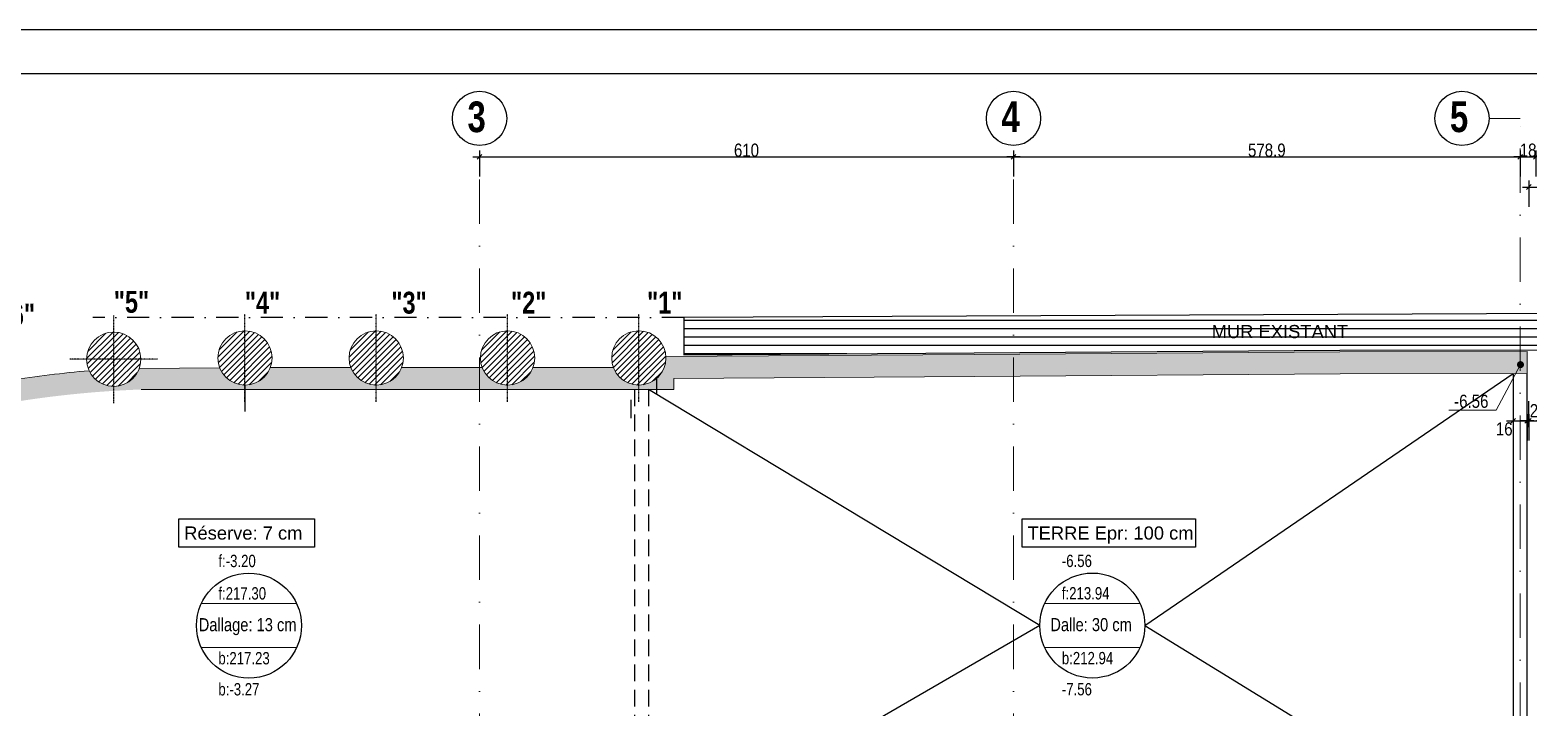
# Model space of a CAD drawing. Header units: centimetres. Extents: x 27441 to 36330, y -3271 to 929.
# Drawn here: x 28562 to 30273, y 156 to 929 of the extents above; entities that cross this region are included whole.
import ezdxf
from ezdxf.enums import TextEntityAlignment as Align

# ---------------------------------------------------------------- set-up
doc = ezdxf.new("R2010")
doc.units = ezdxf.units.CM
doc.header["$PDMODE"] = 1
doc.header["$PDSIZE"] = -2
doc.linetypes.add('CACHEX2', pattern=[19.05, 12.7, -6.35])
doc.linetypes.add('TIRETPTX2', pattern=[50.8, 25.4, -12.7, 0, -12.7])
for name, color, linetype in [('01_cote_gen', 4, 'Continuous'), ('01_linteaux', 2, 'Continuous'), ('01_poch_murs', 253, 'Continuous'), ('01_texte', 230, 'Continuous'), ('AA_COTES', 2, 'Continuous')]:
    doc.layers.add(name, color=color, linetype=linetype)
for name, color, linetype, lineweight in [('01_murs_coup', 5, 'Continuous', 60), ('01_PIEUX', 5, 'Continuous', 60), ('01_tram_axes', 2, 'TIRETPTX2', 9)]:
    doc.layers.add(name, color=color, linetype=linetype, lineweight=lineweight)
doc.styles.add('Arial Narrow', font='ARIALN.TTF')
doc.styles.add('Eurostile', font='')
doc.styles.add('impact', font='impact.ttf')
doc.styles.add('MATTE_TXT', font='arial.ttf')
doc.styles.add('STYLE2', font='ARIALN.TTF')
doc.styles.get('Eurostile').set_extended_font_data('Eurostile')
doc.dimstyles.new('JB50', dxfattribs={"dimscale": 0.1, "dimtxt": 150, "dimasz": 15, "dimexe": 0.1, "dimexo": 0.1, "dimgap": 0.09, "dimtad": 1, "dimdec": 1, "dimdsep": 46, "dimtxsty": 'STYLE2', "dimblk1": 'BOND_G', "dimblk2": 'BOND_D', "dimsah": 1, "dimcen": 1.5, "dimdle": 0.01, "dimse1": 1, "dimse2": 1, "dimclrd": 4, "dimclre": 2, "dimclrt": 6, "dimazin": 2, "dimtfac": 2.333333, "dimtdec": 1, "dimtix": 1, "dimtmove": 2, "dimatfit": 3, "dimldrblk": 'BOND_G', "dimfxl": 1, "dimtolj": 1, "dimtzin": 0, "dimarcsym": 0})
pattern_1 = [(180, (15071.318, -278.629), (-2e-15, -9.525), [])]
pattern_2 = [(180, (15071.318, -278.629), (-2e-15, -9.525), [])]

# ---------------------------------------------------------------- blocks, each defined once
blk = doc.blocks.new('BOND_G')
at = {"layer": 'AA_COTES', "color": 0}
for p, q in [((0, -5), (0, 15)), ((5, 0), (-5, 0)), ((1.8, 1.8), (-1.8, -1.8))]:
    blk.add_line(p, q, dxfattribs=at)
blk = doc.blocks.new('BOND_D')
at = {"layer": 'AA_COTES', "color": 0}
for p, q in [((5, 0), (-5, 0)), ((-1.8, -1.8), (1.8, 1.8)), ((0, 5), (0, -15))]:
    blk.add_line(p, q, dxfattribs=at)
blk = doc.blocks.new('*D963')
at = {"layer": '01_cote_gen', "color": 4, "lineweight": -2, "transparency": 16777216}
blk.add_line((30265.9, 784.3), (30280.9, 784.3), dxfattribs=at)
at = {"layer": 'Defpoints', "color": 0, "lineweight": 0, "transparency": 16777216}
for p in [(30264.4, 786.7), (30282.4, 786.7), (30282.4, 784.3)]:
    blk.add_point(p, dxfattribs=at)
at = {"layer": '01_cote_gen', "color": 4, "lineweight": -2, "transparency": 16777216, "xscale": 1.5, "yscale": 1.5, "zscale": 1.5, "rotation": 180}
blk.add_blockref('BOND_G', (30264.4, 784.3), dxfattribs=at)
at = {"layer": '01_cote_gen', "color": 4, "lineweight": -2, "transparency": 16777216, "xscale": 1.5, "yscale": 1.5, "zscale": 1.5}
blk.add_blockref('BOND_D', (30282.4, 784.3), dxfattribs=at)
at = {"layer": '01_cote_gen', "color": 6, "transparency": 16777216, "insert": (30273.4, 791.9), "char_height": 15, "attachment_point": 5, "style": 'STYLE2'}
blk.add_mtext('\\A1;18', dxfattribs=at)
blk = doc.blocks.new('*D965')
at = {"layer": '01_cote_gen', "color": 4, "lineweight": -2, "transparency": 16777216}
blk.add_line((29686.9, 784.3), (30262.9, 784.3), dxfattribs=at)
at = {"layer": 'Defpoints', "color": 0, "lineweight": 0, "transparency": 16777216}
for p in [(30264.4, 784.3), (29685.4, 746), (30264.4, 698.1)]:
    blk.add_point(p, dxfattribs=at)
at = {"layer": '01_cote_gen', "color": 4, "lineweight": -2, "transparency": 16777216, "xscale": 1.5, "yscale": 1.5, "zscale": 1.5, "rotation": 180}
blk.add_blockref('BOND_G', (29685.4, 784.3), dxfattribs=at)
at = {"layer": '01_cote_gen', "color": 4, "lineweight": -2, "transparency": 16777216, "xscale": 1.5, "yscale": 1.5, "zscale": 1.5}
blk.add_blockref('BOND_D', (30264.4, 784.3), dxfattribs=at)
at = {"layer": '01_cote_gen', "color": 6, "transparency": 16777216, "insert": (29974.9, 791.9), "char_height": 15, "attachment_point": 5, "style": 'STYLE2'}
blk.add_mtext('\\A1;578.9', dxfattribs=at)
blk = doc.blocks.new('*D966')
at = {"layer": '01_cote_gen', "color": 4, "lineweight": -2, "transparency": 16777216}
blk.add_line((29076.9, 784.3), (29683.9, 784.3), dxfattribs=at)
at = {"layer": 'Defpoints', "color": 0, "lineweight": 0, "transparency": 16777216}
for p in [(29685.4, 784.3), (29075.4, 769.9), (29685.4, 761.8)]:
    blk.add_point(p, dxfattribs=at)
at = {"layer": '01_cote_gen', "color": 4, "lineweight": -2, "transparency": 16777216, "xscale": 1.5, "yscale": 1.5, "zscale": 1.5, "rotation": 180}
blk.add_blockref('BOND_G', (29075.4, 784.3), dxfattribs=at)
at = {"layer": '01_cote_gen', "color": 4, "lineweight": -2, "transparency": 16777216, "xscale": 1.5, "yscale": 1.5, "zscale": 1.5}
blk.add_blockref('BOND_D', (29685.4, 784.3), dxfattribs=at)
at = {"layer": '01_cote_gen', "color": 6, "transparency": 16777216, "insert": (29380.4, 791.9), "char_height": 15, "attachment_point": 5, "style": 'STYLE2'}
blk.add_mtext('\\A1;610', dxfattribs=at)
blk = doc.blocks.new('*D975')
at = {"layer": '01_cote_gen', "color": 4, "lineweight": -2, "transparency": 16777216}
blk.add_line((30275.8, 749.9), (33873.5, 749.9), dxfattribs=at)
at = {"layer": 'Defpoints', "color": 0, "lineweight": 0, "transparency": 16777216}
for p in [(33875, 749.9), (30274.3, 562), (33875, 560.8)]:
    blk.add_point(p, dxfattribs=at)
at = {"layer": '01_cote_gen', "color": 4, "lineweight": -2, "transparency": 16777216, "xscale": 1.5, "yscale": 1.5, "zscale": 1.5, "rotation": 180}
blk.add_blockref('BOND_G', (30274.3, 749.9), dxfattribs=at)
at = {"layer": '01_cote_gen', "color": 4, "lineweight": -2, "transparency": 16777216, "xscale": 1.5, "yscale": 1.5, "zscale": 1.5}
blk.add_blockref('BOND_D', (33875, 749.9), dxfattribs=at)
at = {"layer": '01_cote_gen', "color": 6, "lineweight": 0, "transparency": 16777216, "insert": (32074.6, 757.5), "char_height": 15, "attachment_point": 5, "style": 'STYLE2'}
blk.add_mtext('\\A1;3600.7', dxfattribs=at)
blk = doc.blocks.new('*D978')
at = {"layer": '01_cote_gen', "color": 4, "lineweight": -2, "transparency": 16777216}
blk.add_line((30257.8, 482.9), (30270.8, 482.9), dxfattribs=at)
at = {"layer": 'Defpoints', "color": 0, "lineweight": 0, "transparency": 16777216}
for p in [(30256.3, 486.4), (30272.3, 486.4), (30272.3, 482.9)]:
    blk.add_point(p, dxfattribs=at)
at = {"layer": '01_cote_gen', "color": 4, "lineweight": -2, "transparency": 16777216, "xscale": 1.5, "yscale": 1.5, "zscale": 1.5, "rotation": 180}
blk.add_blockref('BOND_G', (30256.3, 482.9), dxfattribs=at)
at = {"layer": '01_cote_gen', "color": 4, "lineweight": -2, "transparency": 16777216, "xscale": 1.5, "yscale": 1.5, "zscale": 1.5}
blk.add_blockref('BOND_D', (30272.3, 482.9), dxfattribs=at)
at = {"layer": '01_cote_gen', "color": 6, "lineweight": 0, "transparency": 16777216, "insert": (30246.1, 473.5), "char_height": 15, "attachment_point": 5, "style": 'STYLE2'}
blk.add_mtext('\\A1;16', dxfattribs=at)
blk = doc.blocks.new('*D979')
at = {"layer": '01_cote_gen', "color": 4, "lineweight": -2, "transparency": 16777216}
blk.add_line((30275.8, 482.9), (30288.9, 482.9), dxfattribs=at)
at = {"layer": 'Defpoints', "color": 0, "lineweight": 0, "transparency": 16777216}
for p in [(30290.4, 482.9), (30274.3, 478), (30290.4, 478)]:
    blk.add_point(p, dxfattribs=at)
at = {"layer": '01_cote_gen', "color": 4, "lineweight": -2, "transparency": 16777216, "xscale": 1.5, "yscale": 1.5, "zscale": 1.5, "rotation": 180}
blk.add_blockref('BOND_G', (30274.3, 482.9), dxfattribs=at)
at = {"layer": '01_cote_gen', "color": 4, "lineweight": -2, "transparency": 16777216, "xscale": 1.5, "yscale": 1.5, "zscale": 1.5}
blk.add_blockref('BOND_D', (30290.4, 482.9), dxfattribs=at)
at = {"layer": '01_cote_gen', "color": 6, "lineweight": 0, "transparency": 16777216, "insert": (30301.1, 473), "char_height": 15, "attachment_point": 5, "style": 'STYLE2'}
blk.add_mtext('\\A1;16', dxfattribs=at)
blk = doc.blocks.new('*D791')
at = {"layer": '01_cote_gen', "color": 4, "lineweight": -2, "transparency": 16777216}
for p, q in [((30270.8, 482.9), (30269.3, 482.9)), ((30272.3, 482.9), (30274.3, 482.9)), ((30275.8, 482.9), (30277.3, 482.9))]:
    blk.add_line(p, q, dxfattribs=at)
at = {"layer": 'Defpoints', "color": 0, "lineweight": 0, "transparency": 16777216}
for p in [(30272.3, 486.7), (30274.3, 486.7), (30274.3, 482.9)]:
    blk.add_point(p, dxfattribs=at)
at = {"layer": '01_cote_gen', "color": 4, "lineweight": -2, "transparency": 16777216, "xscale": 1.5, "yscale": 1.5, "zscale": 1.5}
blk.add_blockref('BOND_G', (30272.3, 482.9), dxfattribs=at)
at = {"layer": '01_cote_gen', "color": 4, "lineweight": -2, "transparency": 16777216, "xscale": 1.5, "yscale": 1.5, "zscale": 1.5, "rotation": 180}
blk.add_blockref('BOND_D', (30274.3, 482.9), dxfattribs=at)
at = {"layer": '01_cote_gen', "color": 6, "lineweight": 0, "transparency": 16777216, "insert": (30280.1, 494.4), "char_height": 15, "attachment_point": 5, "style": 'STYLE2'}
blk.add_mtext('\\A1;2', dxfattribs=at)

msp = doc.modelspace()

# ---------------------------------------------------------------- hatches: boundary and pattern name
at = {"layer": '01_poch_murs'}
h = msp.add_hatch(dxfattribs=at)
h.set_pattern_fill('ANSI31', color=256, scale=3, angle=135)
h.set_pattern_definition(pattern_1)
h.paths.add_polyline_path([(29685.37, 602.63), (29546.82, 602.03), (29308.95, 601), (29308.95, 558.28), (29640.65, 560.59), (29685.37, 560.9)])
h = msp.add_hatch(dxfattribs=at)
h.set_pattern_fill('ANSI31', color=256, scale=3, angle=135)
h.set_pattern_definition(pattern_2)
h.paths.add_polyline_path([(29685.37, 602.63), (29546.82, 602.03), (29308.95, 601), (29308.95, 558.28), (29640.65, 560.59), (29685.37, 560.9)])
h = msp.add_hatch(dxfattribs=at)
h.set_pattern_fill('ANSI31', color=256, scale=3, angle=135)
h.set_pattern_definition(pattern_2)
h.paths.add_polyline_path([(29685.37, 602.63), (29546.82, 602.03), (29308.95, 601), (29308.95, 558.28), (29640.65, 560.59), (29685.37, 560.9)])
h = msp.add_hatch(dxfattribs=at)
h.set_pattern_fill('ANSI31', color=256, scale=3, angle=135)
h.set_pattern_definition([(180, (15071.318, -278.629), (-2e-15, -9.525), [])])
h.paths.add_polyline_path([(30264.37, 605.13), (29685.37, 602.63), (29685.37, 560.9), (30058.42, 563.53), (30264.37, 563.95)])
h.paths.add_polyline_path([(30282.37, 605.21), (30264.37, 605.13), (30264.37, 563.95), (30282.37, 563.99)])
h.paths.add_polyline_path([(30861.37, 606.34), (30634.42, 606.73), (30282.37, 605.21), (30282.37, 563.99), (30566.42, 564.57), (30861.37, 564.57)])
h.paths.add_polyline_path([(31140.97, 605.87), (30861.37, 606.34), (30861.37, 564.57), (31140.97, 564.57)])
h.paths.add_polyline_path([(31686.97, 604.95), (31140.97, 605.87), (31140.97, 564.57), (31401.59, 564.57), (31686.97, 563.63)])
h.paths.add_polyline_path([(32220.97, 604.04), (31686.97, 604.95), (31686.97, 563.63), (32220.97, 561.87)])
h.paths.add_polyline_path([(32500.97, 603.57), (32220.97, 604.04), (32220.97, 561.87), (32239.32, 561.81), (32500.97, 562.01)])
h.paths.add_polyline_path([(33116.27, 602.53), (32500.97, 603.57), (32500.97, 562.01), (33116.27, 562.46)])
h.paths.add_polyline_path([(33263.97, 602.28), (33116.27, 602.53), (33116.27, 562.46), (33263.97, 562.57)])
h.paths.add_polyline_path([(33866.97, 602.71), (33478.03, 601.92), (33263.97, 602.28), (33263.97, 562.57), (33315.62, 562.61), (33866.97, 562.8)])
h.paths.add_polyline_path([(34480.97, 603.97), (33884.97, 602.75), (33884.97, 562.81), (34480.97, 563.02)])
h.paths.add_polyline_path([(33884.97, 602.75), (33866.97, 602.71), (33866.97, 562.8), (33884.97, 562.81)])
h.paths.add_polyline_path([(34530.97, 604.07), (34480.97, 603.97), (34480.97, 563.02), (34530.97, 563.04)])
h.paths.add_polyline_path([(34904.97, 604.69), (34833.92, 604.69), (34530.97, 604.07), (34530.97, 563.04), (34904.97, 563.17)])
h.paths.add_polyline_path([(35504.93, 604.36), (35252.42, 604.69), (34904.97, 604.69), (34904.97, 563.17), (35261.51, 563.3), (35504.93, 562.14)])
h.paths.add_polyline_path([(36014.93, 603.69), (35504.93, 604.36), (35504.93, 562.14), (36014.93, 559.71)])
h.paths.add_polyline_path([(36192.56, 603.46), (36014.93, 603.69), (36014.93, 559.71), (36192.43, 558.86)])
h.paths.add_polyline_path([(31929.23, 573.16), (32092.99, 573.16), (32092.99, 596.43), (31929.23, 596.43)], flags=24)
h.paths.add_polyline_path([(34640.44, 573.16), (34804.2, 573.16), (34804.2, 596.43), (34640.44, 596.43)], flags=24)
h = msp.add_hatch(dxfattribs=at)
h.set_pattern_fill('ANSI31', color=256, scale=3, angle=135)
h.set_pattern_definition(pattern_1)
h.paths.add_polyline_path([(30264.37, 605.13), (29685.37, 602.63), (29685.37, 560.9), (30058.42, 563.53), (30264.37, 563.95)])
h.paths.add_polyline_path([(30282.37, 605.21), (30264.37, 605.13), (30264.37, 563.95), (30282.37, 563.99)])
h.paths.add_polyline_path([(30861.37, 606.34), (30634.42, 606.73), (30282.37, 605.21), (30282.37, 563.99), (30566.42, 564.57), (30861.37, 564.57)])
h.paths.add_polyline_path([(31140.97, 605.87), (30861.37, 606.34), (30861.37, 564.57), (31140.97, 564.57)])
h.paths.add_polyline_path([(31686.97, 604.95), (31140.97, 605.87), (31140.97, 564.57), (31401.59, 564.57), (31686.97, 563.63)])
h.paths.add_polyline_path([(32220.97, 604.04), (31686.97, 604.95), (31686.97, 563.63), (32220.97, 561.87)])
h.paths.add_polyline_path([(32500.97, 603.57), (32220.97, 604.04), (32220.97, 561.87), (32239.32, 561.81), (32500.97, 562.01)])
h.paths.add_polyline_path([(33116.27, 602.53), (32500.97, 603.57), (32500.97, 562.01), (33116.27, 562.46)])
h.paths.add_polyline_path([(33263.97, 602.28), (33116.27, 602.53), (33116.27, 562.46), (33263.97, 562.57)])
h.paths.add_polyline_path([(33866.97, 602.71), (33478.03, 601.92), (33263.97, 602.28), (33263.97, 562.57), (33315.62, 562.61), (33866.97, 562.8)])
h.paths.add_polyline_path([(34480.97, 603.97), (33884.97, 602.75), (33884.97, 562.81), (34480.97, 563.02)])
h.paths.add_polyline_path([(33884.97, 602.75), (33866.97, 602.71), (33866.97, 562.8), (33884.97, 562.81)])
h.paths.add_polyline_path([(34530.97, 604.07), (34480.97, 603.97), (34480.97, 563.02), (34530.97, 563.04)])
h.paths.add_polyline_path([(34904.97, 604.69), (34833.92, 604.69), (34530.97, 604.07), (34530.97, 563.04), (34904.97, 563.17)])
h.paths.add_polyline_path([(35504.93, 604.36), (35252.42, 604.69), (34904.97, 604.69), (34904.97, 563.17), (35261.51, 563.3), (35504.93, 562.14)])
h.paths.add_polyline_path([(36014.93, 603.69), (35504.93, 604.36), (35504.93, 562.14), (36014.93, 559.71)])
h.paths.add_polyline_path([(36192.56, 603.46), (36014.93, 603.69), (36014.93, 559.71), (36192.43, 558.86)])
h.paths.add_polyline_path([(31929.23, 573.16), (32092.99, 573.16), (32092.99, 596.43), (31929.23, 596.43)], flags=24)
h.paths.add_polyline_path([(34640.44, 573.16), (34804.2, 573.16), (34804.2, 596.43), (34640.44, 596.43)], flags=24)
h = msp.add_hatch(dxfattribs=at)
h.set_pattern_fill('ANSI31', color=256, scale=1.5)
h.set_pattern_definition([(45, (10448.807, 9256.4626), (-3.367596, 3.367596), [])])
h.paths.add_polyline_path([(28657.5, 584.19, 0.4142136), (28626.5, 553.19), (28657.5, 553.19)])
h.paths.add_polyline_path([(28657.5, 553.19), (28626.5, 553.19, 0.4142136), (28657.5, 522.19)])
h.paths.add_polyline_path([(28657.5, 584.19), (28657.5, 553.19), (28688.5, 553.19, 0.4142136)])
h.paths.add_polyline_path([(28688.5, 553.19), (28657.5, 553.19), (28657.5, 522.19, 0.4142136)])
h = msp.add_hatch(dxfattribs=at)
h.set_pattern_fill('ANSI31', color=256, scale=1.5)
h.set_pattern_definition([(45, (10598.7224, 9257.8917), (-3.367596, 3.367596), [])])
h.paths.add_polyline_path([(28807.41, 585.62, 0.4142136), (28776.41, 554.62), (28807.41, 554.62)])
h.paths.add_polyline_path([(28807.41, 554.62), (28776.41, 554.62, 0.4142136), (28807.41, 523.62)])
h.paths.add_polyline_path([(28807.41, 585.62), (28807.41, 554.62), (28838.41, 554.62, 0.4142136)])
h.paths.add_polyline_path([(28838.41, 554.62), (28807.41, 554.62), (28807.41, 523.62, 0.4142136)])
h = msp.add_hatch(dxfattribs=at)
h.set_pattern_fill('ANSI31', color=256, scale=1.5)
h.set_pattern_definition([(45, (10748.7224, 9257.8917), (-3.367596, 3.367596), [])])
h.paths.add_polyline_path([(28957.41, 585.62, 0.4142136), (28926.41, 554.62), (28957.41, 554.62)])
h.paths.add_polyline_path([(28957.41, 554.62), (28926.41, 554.62, 0.4142136), (28957.41, 523.62)])
h.paths.add_polyline_path([(28957.41, 585.62), (28957.41, 554.62), (28988.41, 554.62, 0.4142136)])
h.paths.add_polyline_path([(28988.41, 554.62), (28957.41, 554.62), (28957.41, 523.62, 0.4142136)])
h = msp.add_hatch(dxfattribs=at)
h.set_pattern_fill('ANSI31', color=256, scale=1.5)
h.set_pattern_definition([(45, (10898.7224, 9257.8917), (-3.367596, 3.367596), [])])
h.paths.add_polyline_path([(29107.41, 585.62, 0.4142136), (29076.41, 554.62), (29107.41, 554.62)])
h.paths.add_polyline_path([(29107.41, 554.62), (29076.41, 554.62, 0.4142136), (29107.41, 523.62)])
h.paths.add_polyline_path([(29107.41, 585.62), (29107.41, 554.62), (29138.41, 554.62, 0.4142136)])
h.paths.add_polyline_path([(29138.41, 554.62), (29107.41, 554.62), (29107.41, 523.62, 0.4142136)])
h = msp.add_hatch(dxfattribs=at)
h.set_pattern_fill('ANSI31', color=256, scale=1.5)
h.set_pattern_definition([(45, (11048.7224, 9257.8917), (-3.367596, 3.367596), [])])
h.paths.add_polyline_path([(29257.41, 585.62, 0.4142136), (29226.41, 554.62), (29257.41, 554.62)])
h.paths.add_polyline_path([(29257.41, 554.62), (29226.41, 554.62, 0.4142136), (29257.41, 523.62)])
h.paths.add_polyline_path([(29257.41, 585.62), (29257.41, 554.62), (29288.41, 554.62, 0.4142136)])
h.paths.add_polyline_path([(29288.41, 554.62), (29257.41, 554.62), (29257.41, 523.62, 0.4142136)])
h = msp.add_hatch(color=256, dxfattribs=at)
h.dxf.hatch_style = 1
h.paths.add_polyline_path([(30272.26, 561.97), (30058.43, 561.53), (29640.66, 558.59), (29288.38, 556.14, -0.0122371), (29288.41, 554.62, -0.5031234), (29248.44, 524.95), (29248.44, 518.62), (29297.56, 518.62), (29297.56, 531.2), (29640.84, 533.59), (30058.54, 536.53), (30272.31, 536.97)])
h = msp.add_hatch(color=256, dxfattribs=at)
h.dxf.hatch_style = 1
h.paths.add_polyline_path([(30272.26, 561.97), (30058.43, 561.53), (29640.66, 558.59), (29288.38, 556.14, -0.0122371), (29288.41, 554.62, -0.5031234), (29248.44, 524.95), (29248.44, 518.62), (29297.56, 518.62), (29297.56, 531.2), (29640.84, 533.59), (30058.54, 536.53), (30272.31, 536.97)])
h = msp.add_hatch(color=256, dxfattribs=at)
h.dxf.hatch_style = 1
h.paths.add_polyline_path([(30272.26, 561.97), (30058.43, 561.53), (29640.66, 558.59), (29288.38, 556.14, -0.0122371), (29288.41, 554.62, -0.5031234), (29248.44, 524.95), (29248.44, 518.62), (29297.56, 518.62), (29297.56, 531.2), (29640.84, 533.59), (30058.54, 536.53), (30272.31, 536.97)])
at = {"layer": '01_poch_murs', "ltscale": 3}
h = msp.add_hatch(color=256, dxfattribs=at)
h.dxf.hatch_style = 1
h.paths.add_polyline_path([(28778.53, 543.36), (28686.6, 542.51, -0.6667086), (28629.42, 540.06, 0.0189179), (28539.12, 528.94, -0.2058076), (28525.37, 508.68), (28525.37, 501.25, -0.0349764), (28689.02, 518.62), (28877.7, 518.62), (28877.7, 543.62), (28836.4, 543.62, -0.686668)])
h = msp.add_hatch(color=256, dxfattribs=at)
h.dxf.hatch_style = 1
h.paths.add_polyline_path([(29078.43, 543.62), (28986.4, 543.62, -0.6900656), (28928.43, 543.62), (28877.7, 543.62), (28877.7, 518.62), (29248.44, 518.62), (29248.44, 524.95, -0.232635), (29228.43, 543.62), (29136.4, 543.62, -0.6900656)])

# ---------------------------------------------------------------- linework, layer by layer
at = {"layer": '01_cote_gen'}
for p, q in [((31824.58, 929.31), (27440.72, 929.31)), ((29277.56, 531.07), (29277.56, 512.74))]:
    msp.add_line(p, q, dxfattribs=at)
at = {"layer": '01_linteaux', "color": 5, "linetype": 'TIRETPTX2'}
msp.add_line((29308.95, 601), (28633.53, 601), dxfattribs=at)
at = {"layer": '01_linteaux', "linetype": 'TIRETPTX2', "ltscale": 0.01}
for p, q in [((28657.5, 503.19), (28657.5, 603.19)), ((28807.41, 504.62), (28807.41, 604.62)), ((28957.41, 504.62), (28957.41, 604.62)), ((29107.41, 504.62), (29107.41, 604.62)), ((29257.41, 504.62), (29257.41, 604.62)), ((29257.41, 504.62), (29257.41, 604.62)), ((28707.5, 553.19), (28607.5, 553.19))]:
    msp.add_line(p, q, dxfattribs=at)
at = {"layer": '01_linteaux'}
for p, q in [((29546.82, 602.03), (29308.95, 601)), ((29546.82, 602.03), (29308.95, 601)), ((29546.82, 602.03), (29308.95, 601)), ((29308.95, 601), (29308.95, 558.28)), ((30634.42, 606.73), (29546.82, 602.03)), ((30634.42, 606.73), (29546.82, 602.03)), ((30634.42, 606.73), (29546.82, 602.03)), ((29308.95, 558.28), (29640.65, 560.59)), ((29308.95, 558.28), (29640.65, 560.59)), ((29308.95, 558.28), (29640.65, 560.59)), ((29640.65, 560.59), (30058.42, 563.53)), ((30058.42, 563.53), (30566.42, 564.57)), ((30256.27, 536.94), (30256.27, -9.36)), ((30272.31, -9.37), (30272.31, 536.97)), ((28807.41, 523.62), (28807.41, 493.62)), ((29248.44, 506.64), (29248.44, 485.86))]:
    msp.add_line(p, q, dxfattribs=at)
at = {"layer": '01_linteaux', "linetype": 'CACHEX2', "ltscale": 1.5}
for p, q in [((29252.45, 518.62), (29252.45, -9.36)), ((29252.45, 518.62), (29252.45, -9.36)), ((29252.45, 518.62), (29252.45, -9.36)), ((29268.45, 518.62), (29268.45, -9.36)), ((29268.45, 518.62), (29268.45, -9.36)), ((29268.45, 518.62), (29268.45, -9.36))]:
    msp.add_line(p, q, dxfattribs=at)
at = {"layer": '01_murs_coup', "linetype": 'Continuous', "lineweight": 5}
for p, q in [((28686.6, 542.51), (28778.53, 543.36)), ((28836.4, 543.62), (28928.43, 543.62)), ((28986.4, 543.62), (29078.43, 543.62)), ((29136.4, 543.62), (29228.43, 543.62)), ((28689.02, 518.62), (29248.51, 518.62)), ((28757.44, 273.98), (28866.46, 273.98)), ((29721.09, 274.07), (29830.1, 274.07)), ((29721.09, 274.07), (29830.1, 274.07)), ((29721.09, 274.07), (29830.1, 274.07)), ((28757.44, 223.83), (28866.46, 223.83)), ((29721.09, 223.92), (29830.1, 223.92)), ((29721.09, 223.92), (29830.1, 223.92)), ((29721.09, 223.92), (29830.1, 223.92))]:
    msp.add_line(p, q, dxfattribs=at)
msp.add_arc((28731.23, -658.35), 1202.73, 94.85607, 99.19121, dxfattribs=at)
at = {"layer": '01_PIEUX', "linetype": 'Continuous', "lineweight": 5}
for p, q in [((29288.38, 556.14), (29640.66, 558.59)), ((29288.38, 556.14), (29640.66, 558.59)), ((29288.38, 556.14), (29640.66, 558.59)), ((29640.66, 558.59), (30058.44, 561.53)), ((30058.44, 561.53), (30272.26, 561.97)), ((30272.31, 536.97), (30272.26, 561.97)), ((29297.56, 531.2), (29640.84, 533.59)), ((29297.56, 531.2), (29640.84, 533.59)), ((29297.56, 531.2), (29640.84, 533.59)), ((29297.56, 531.2), (29297.56, 518.62)), ((29640.84, 533.59), (30058.61, 536.53)), ((30058.61, 536.53), (30272.31, 536.97)), ((29248.51, 518.62), (29297.56, 518.62))]:
    msp.add_line(p, q, dxfattribs=at)
for centre in [(28657.5, 553.19), (28807.41, 554.62), (28957.41, 554.62), (29107.41, 554.62), (29257.41, 554.62)]:
    msp.add_circle(centre, 31, dxfattribs=at)
at = {"layer": '01_texte'}
for p, q in [((31774.58, 879.31), (27490.72, 879.31)), ((29835.59, 248.99), (30256.37, 536.94)), ((29835.59, 248.99), (30256.37, 536.94)), ((29835.59, 248.99), (30256.37, 536.94)), ((29715.59, 248.99), (29268.45, 518.62)), ((29715.59, 248.99), (29268.45, 518.62)), ((29715.59, 248.99), (29268.45, 518.62)), ((29715.59, 248.99), (29268.45, -9.36)), ((29715.59, 248.99), (29268.45, -9.36)), ((29715.59, 248.99), (29268.45, -9.36)), ((29835.59, 248.99), (30256.37, -9.36)), ((29835.59, 248.99), (30256.37, -9.36)), ((29835.59, 248.99), (30256.37, -9.36))]:
    msp.add_line(p, q, dxfattribs=at)
at = {"layer": '01_texte', "lineweight": 0}
for p in [(30264.69, 547.03), (30182.75, 495.04)]:
    msp.add_line(p, (30237.06, 495.04), dxfattribs=at)
at = {"layer": '01_texte', "lineweight": 0, "const_width": 4}
msp.add_lwpolyline([(30262.69, 547.03, 1), (30266.69, 547.03, 1)], format="xyb", close=True, dxfattribs=at)
at = {"layer": '01_texte'}
for points in [[(28732.05, 370.76), (28886.77, 370.76), (28886.77, 338.46), (28732.05, 338.46)], [(29695.4, 370.76), (29893.49, 370.76), (29893.49, 338.46), (29695.4, 338.46)], [(29695.4, 370.76), (29893.49, 370.76), (29893.49, 338.46), (29695.4, 338.46)], [(29695.4, 370.76), (29893.49, 370.76), (29893.49, 338.46), (29695.4, 338.46)]]:
    msp.add_lwpolyline(points, close=True, dxfattribs=at)
for centre, radius in [((29075.45, 828.27), 30.98), ((29685.45, 828.27), 30.98), ((30197.86, 828.27), 30.98), ((28811.95, 248.9), 60), ((29775.59, 248.99), 60), ((29775.59, 248.99), 60), ((29775.59, 248.99), 60)]:
    msp.add_circle(centre, radius, dxfattribs=at)
at = {"layer": '01_tram_axes', "ltscale": 2}
for p, q in [((30228.84, 828.27), (30264.37, 828.27)), ((30264.37, -2002.64), (30264.37, 828.27)), ((29075.45, -1936.39), (29075.45, 797.29)), ((29685.45, -1936.39), (29685.45, 797.29))]:
    msp.add_line(p, q, dxfattribs=at)

# ---------------------------------------------------------------- texts
at = {"layer": '01_texte', "style": 'impact'}
for s, p in [('3', (29072.11, 830.15)), ('4', (29682.11, 830.15)), ('5', (30194.52, 830.15))]:
    msp.add_text(s, height=35, dxfattribs=at).set_placement(p, align=Align.MIDDLE_CENTER)
for s, p in [('"6"', (28547.44, 584.15)), ('"5"', (28677.76, 598.75)), ('"4"', (28827.52, 597.8)), ('"3"', (28994.91, 597.8)), ('"2"', (29131.57, 597.8)), ('"1"', (29287, 597.8))]:
    msp.add_text(s, height=25, rotation=0, dxfattribs=at).set_placement(p, align=Align.BOTTOM_CENTER)
at = {"layer": '01_texte', "style": 'MATTE_TXT'}
for s, p in [('MUR EXISTANT', (29911.87, 577.3)), ('Réserve: 7 cm', (28738.03, 347.16)), ('TERRE Epr: 100 cm', (29701.38, 347.16)), ('TERRE Epr: 100 cm', (29701.38, 347.16)), ('TERRE Epr: 100 cm', (29701.38, 347.16))]:
    msp.add_text(s, height=15, dxfattribs=at).set_placement(p)
at = {"layer": '01_texte', "style": 'Arial Narrow'}
msp.add_text('-6.56', height=15, rotation=0, dxfattribs=at).set_placement((30188.9, 497.66))
at = {"layer": '01_texte', "style": 'Eurostile', "width": 0.8}
for s, p in [('f:-3.20', (28777.04, 315.71)), ('-6.56', (29740.69, 315.8)), ('-6.56', (29740.69, 315.8)), ('-6.56', (29740.69, 315.8)), ('f:217.30', (28777.04, 278.68)), ('f:213.94', (29740.69, 278.77)), ('f:213.94', (29740.69, 278.77)), ('f:213.94', (29740.69, 278.77)), ('b:217.23', (28777.04, 204.61)), ('b:212.94', (29740.69, 204.7)), ('b:212.94', (29740.69, 204.7)), ('b:212.94', (29740.69, 204.7)), ('b:-3.27', (28777.04, 169.12)), ('-7.56', (29740.69, 169.21)), ('-7.56', (29740.69, 169.21)), ('-7.56', (29740.69, 169.21))]:
    msp.add_text(s, height=14.097, rotation=0, dxfattribs=at).set_placement(p)
at = {"layer": '01_texte', "style": 'MATTE_TXT', "width": 0.8}
for s, p in [('Dallage: 13 cm', (28810.46, 237.96)), ('Dalle: 30 cm', (29774.1, 238.05)), ('Dalle: 30 cm', (29774.1, 238.05)), ('Dalle: 30 cm', (29774.1, 238.05))]:
    msp.add_text(s, height=15, dxfattribs=at).set_placement(p, align=Align.BOTTOM_CENTER)

# ---------------------------------------------------------------- dimensions: what is measured, and where the dimension line sits
at = {"layer": '01_cote_gen'}
for base, p1, p2, picture, middle in [((29685.45, 784.28), (29075.45, 769.94), (29685.45, 761.78), '*D966', (29380.45, 791.94)), ((30264.37, 784.28), (29685.45, 746.03), (30264.37, 698.14), '*D965', (29974.91, 791.94)), ((30282.37, 784.28), (30264.37, 786.65), (30282.37, 786.65), '*D963', (30273.37, 791.94))]:
    dim = msp.add_linear_dim(base=base, p1=p1, p2=p2, dimstyle='JB50', dxfattribs=at)
    dim.commit()
    dim.dimension.update_dxf_attribs({"geometry": picture, "text_midpoint": middle})
at = {"layer": '01_cote_gen', "lineweight": 0}
dim = msp.add_linear_dim(base=(33874.96, 749.87), p1=(30274.26, 561.97), p2=(33874.96, 560.81), dimstyle='JB50', dxfattribs=at)
dim.commit()
dim.dimension.update_dxf_attribs({"geometry": '*D975', "text_midpoint": (32074.61, 757.53)})
for base, p1, p2, picture, middle in [((30274.31, 482.94), (30272.31, 486.67), (30274.31, 486.67), '*D791', (30280.09, 494.37)), ((30272.31, 482.94), (30256.27, 486.37), (30272.31, 486.37), '*D978', (30246.12, 473.46)), ((30290.3587, 482.9381), (30274.3098, 478.0169), (30290.3587, 478.0169), '*D979', (30301.136, 473.0087))]:
    dim = msp.add_linear_dim(base=base, p1=p1, p2=p2, dimstyle='JB50', dxfattribs=at)
    dim.commit()
    dim.dimension.update_dxf_attribs({"geometry": picture, "text_midpoint": middle, "dimtype": 160})

doc.saveas('drawing.dxf')
